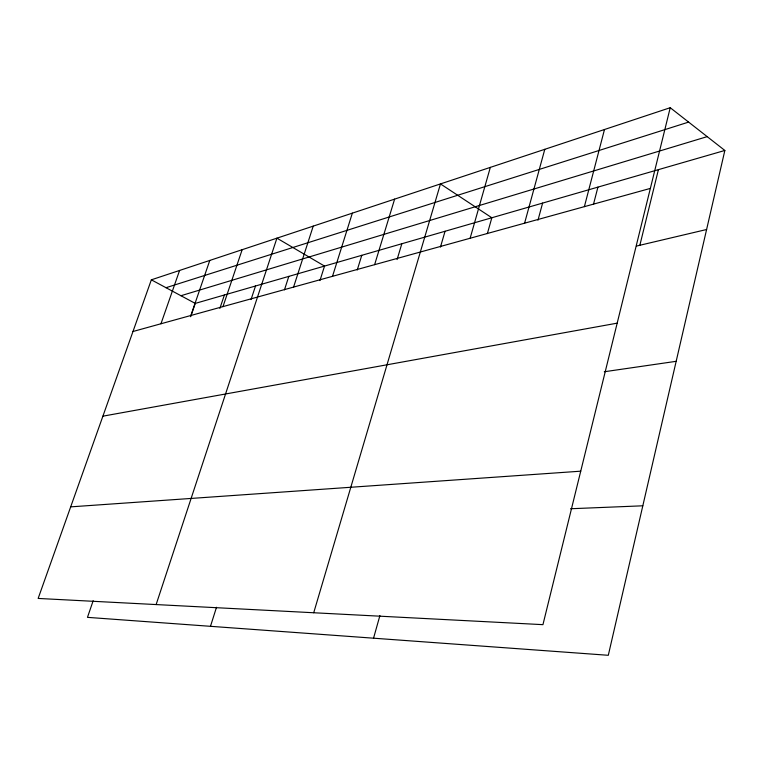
<?xml version="1.0" encoding="UTF-8"?>
<svg xmlns="http://www.w3.org/2000/svg" width="763" height="763" viewBox="0 0 763 763"><rect width="100%" height="100%" fill="white"/><g stroke="black" fill="none" stroke-linecap="round" stroke-linejoin="round"><path stroke-width="1.14" d="M670.229 107.707L542.941 624.659L38.15 598.44L151.341 279.821L670.229 107.707L724.85 150.464L608.302 655.293L87.468 617.353L93.181 600.71M639.861 245.266L658.412 169.644M593.461 204.379L597.925 187.116M584.391 206.649L604.487 129.51M537.982 220.202L542.607 203.092M524.591 223.187L544.792 149.31M373.546 638.192L379.917 615.569M487.366 233.631L491.83 217.76L440.47 183.912L313.717 612.756M470.132 238.247L490.332 167.374M440.451 247.088L445.058 231.265M397.084 259.563L401.834 243.75M374.623 264.666L394.624 199.124M357.227 270.035L361.776 255.319M332.506 276.32L352.344 213.144M210.474 626.318L216.511 607.262M319.945 280.574L324.533 266.077L276.921 238.161L156.129 604.573M293.583 287.079L313.221 226.125M284.456 289.845L288.815 276.387M251.027 299.573L255.519 286.011M219.868 308.414L224.398 294.995M222.987 306.612L242.157 249.692M190.884 315.491L209.787 260.431M190.683 316.712L195.252 303.407L724.85 150.464M160.955 323.77L179.591 270.445M166.01 287.699L688.617 122.099M180.945 295.72L707.187 136.634M132.972 331.504L650.362 188.404M636.418 246.077L706.605 229.51M102.9 416.169L617.181 323.159M604.296 371.753L676.171 361.319M70.682 506.861L580.738 471.181M570.543 508.749L642.818 505.802M151.341 279.821L195.252 303.407"/></g></svg>
